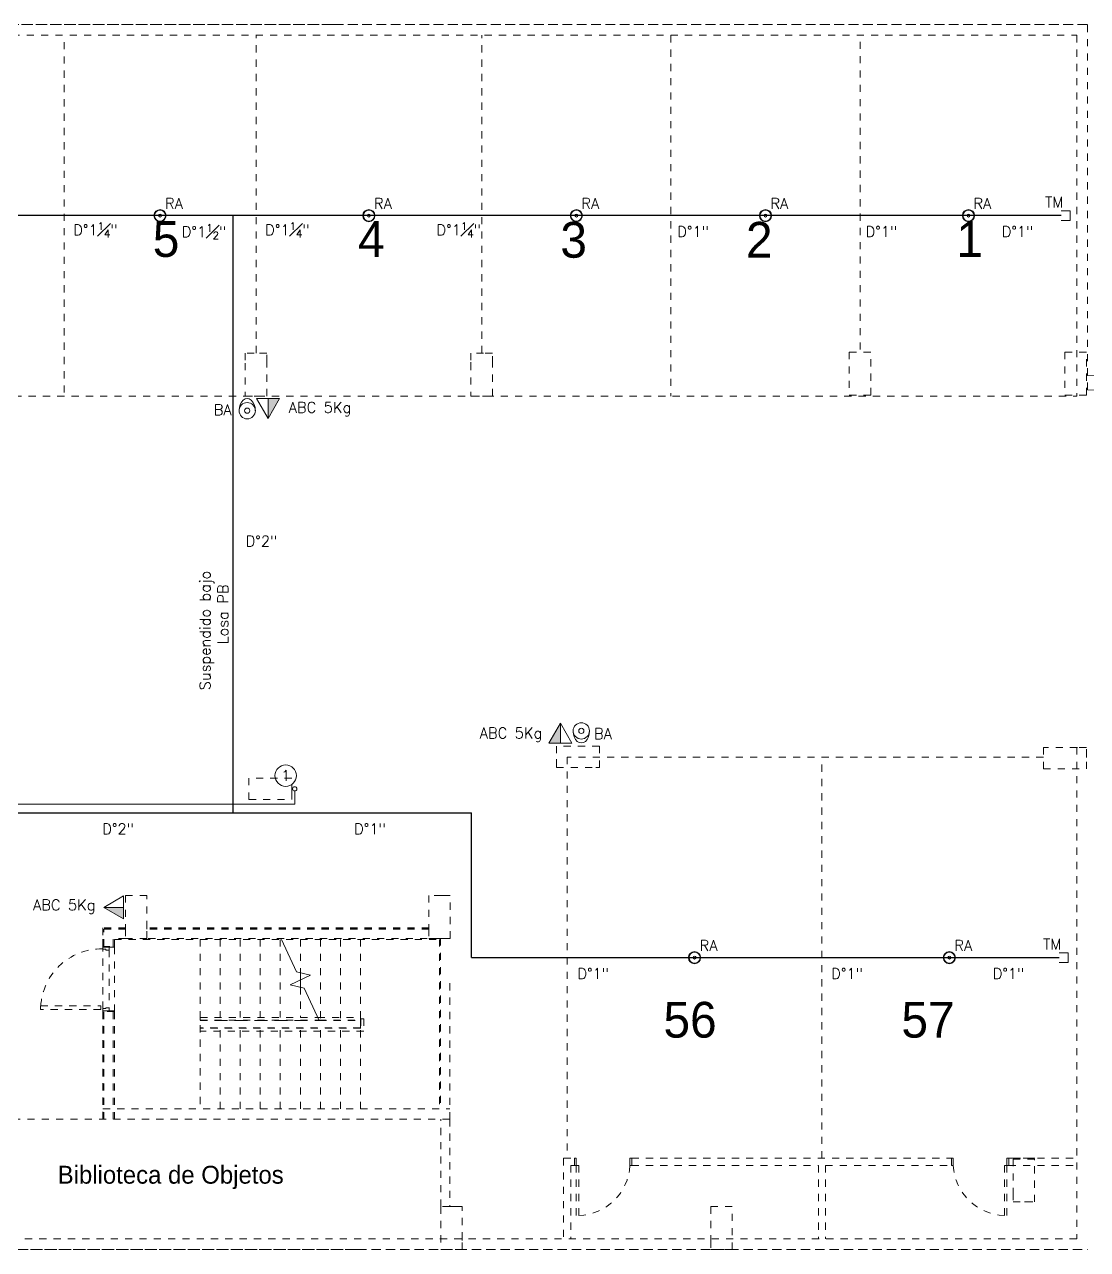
# Model space of a CAD drawing. Header units: millimetres. Extents: x 917 to 1168, y -421 to -23.
# Drawn here: x 1076.79 to 1091.64, y -419.9 to -402.78 of the extents above; entities that cross this region are included whole.
import ezdxf
from ezdxf.enums import TextEntityAlignment as Align

# ---------------------------------------------------------------- set-up
doc = ezdxf.new("R2010")
doc.units = ezdxf.units.MM
doc.header["$LTSCALE"] = 0.1
for name, pattern in [('ACAD_ISO02W100', [15, 12, -3]), ('CONTINUA', [0]), ('HIDDEN', [0.375, 0.25, -0.125]), ('Overhead', [0.003969, 0.002381, -0.001587])]:
    doc.linetypes.add(name, pattern=pattern)
doc.layers.get('0').update_dxf_attribs({"lineweight": 5})
for name, color, linetype, lineweight in [('00-Agua Fria', 5, 'ACAD_ISO02W100', 20), ('00-Texto AF', 7, 'Continuous', 18), ('00_Incendio Rociador', 1, 'Continuous', 18), ('00_Incendio_Bocas Incendio', 1, 'Continuous', 30), ('00_Incendio_Cañeria', 1, 'Continuous', 30), ('00_Incendio_Matafuego', 1, 'Continuous', 20), ('00_Incendio_Textos', 7, 'Continuous', 13), ('CORDON H NUEVO', 251, 'Continuous', 5), ('Incendio - Texto', 11, 'Continuous', 18), ('Lavarropa', 7, 'HIDDEN', 5)]:
    doc.layers.add(name, color=color, linetype=linetype, lineweight=lineweight)
doc.layers.add('Textos', color=7, linetype='Continuous')
doc.styles.add('Instal Sanit', font='techb___.ttf', dxfattribs={"height": 0.15})
doc.styles.add('Pill Gothic 300mg Lt', font='', dxfattribs={"height": 0.186028})
doc.styles.add('Romans', font='romans.shx')
doc.styles.get("Standard").update_dxf_attribs({"font": 'arial.ttf'})
doc.styles.get('Pill Gothic 300mg Lt').set_extended_font_data('Pill Gothic 300mg Lt')

# ---------------------------------------------------------------- blocks, each defined once
blk = doc.blocks.new('SS final')
at = {"color": 8, "lineweight": 18}
for p, q in [((1078.04, -429.28), (970.665, -429.28)), ((1067.502, -429.28), (1054.178, -429.28)), ((1067.502, -429.28), (1078.04, -429.28)), ((1078.04, -434.385), (1078.04, -429.28)), ((1078.04, -434.385), (1078.04, -429.28)), ((970.815, -429.43), (1077.89, -429.43)), ((1063.737, -434.425), (1063.737, -429.43)), ((1066.419, -433.871), (1066.419, -429.43)), ((1069.574, -433.871), (1069.574, -429.43)), ((1072.218, -429.43), (1072.218, -434.472)), ((1074.862, -433.822), (1074.862, -429.43)), ((1077.89, -429.43), (1077.89, -434.472)), ((1066.269, -433.872), (1066.269, -434.013)), ((1066.394, -433.872), (1066.269, -433.872)), ((1066.569, -433.872), (1066.394, -433.872)), ((1066.569, -433.997), (1066.569, -433.872)), ((1069.599, -433.872), (1069.424, -433.872)), ((1069.424, -433.872), (1069.424, -433.997)), ((1069.724, -433.872), (1069.599, -433.872)), ((1069.724, -434.013), (1069.724, -433.872)), ((1075.011, -433.859), (1074.711, -433.859)), ((1074.711, -433.859), (1074.711, -434.459)), ((1075.011, -434.459), (1075.011, -433.859)), ((1078.025, -433.859), (1077.725, -433.859)), ((1077.725, -433.859), (1077.725, -434.459)), ((1078.025, -434.459), (1078.025, -433.859)), ((1066.269, -434.013), (1066.269, -434.472)), ((1066.569, -433.998), (1066.569, -433.997)), ((1066.569, -434.01), (1066.569, -433.998)), ((1066.569, -434.011), (1066.569, -434.01)), ((1066.569, -434.013), (1066.569, -434.011)), ((1066.569, -434.472), (1066.569, -434.013)), ((1069.424, -433.997), (1069.424, -433.998)), ((1069.424, -433.998), (1069.424, -434.01)), ((1069.424, -434.01), (1069.424, -434.011)), ((1069.424, -434.011), (1069.424, -434.013)), ((1069.424, -434.013), (1069.424, -434.472)), ((1069.724, -434.472), (1069.724, -434.013)), ((1009.841, -434.472), (1077.89, -434.472)), ((1066.269, -434.472), (1066.394, -434.472)), ((1066.394, -434.472), (1066.395, -434.472)), ((1066.395, -434.472), (1066.407, -434.472)), ((1066.407, -434.472), (1066.408, -434.472)), ((1066.408, -434.472), (1066.41, -434.472)), ((1066.41, -434.472), (1066.569, -434.472)), ((1069.424, -434.472), (1069.583, -434.472)), ((1069.583, -434.472), (1069.584, -434.472)), ((1069.584, -434.472), (1069.585, -434.472)), ((1069.585, -434.472), (1069.598, -434.472)), ((1069.598, -434.472), (1069.599, -434.472)), ((1069.599, -434.472), (1069.724, -434.472)), ((1074.711, -434.459), (1075.011, -434.459)), ((1077.725, -434.459), (1078.025, -434.459)), ((1071.218, -439.365), (1070.618, -439.365)), ((1070.618, -439.365), (1070.618, -439.549)), ((1071.218, -439.665), (1071.218, -439.365)), ((1077.896, -439.384), (1077.425, -439.384)), ((1077.425, -439.384), (1077.425, -439.684)), ((1077.89, -439.384), (1077.89, -446.25)), ((1077.899, -439.384), (1077.896, -439.384)), ((1077.9, -439.384), (1077.899, -439.384)), ((1078.025, -439.384), (1077.9, -439.384)), ((1078.025, -439.509), (1078.025, -439.384)), ((1070.618, -439.549), (1070.618, -439.551)), ((1070.618, -439.551), (1070.618, -439.552)), ((1070.618, -439.552), (1070.618, -439.564)), ((1070.618, -439.564), (1070.618, -439.565)), ((1070.618, -439.565), (1070.618, -439.665)), ((1077.425, -439.518), (1070.768, -439.518)), ((1070.768, -439.518), (1070.768, -445.124)), ((1074.329, -445.124), (1074.329, -439.518)), ((1078.025, -439.524), (1078.025, -439.509)), ((1078.025, -439.684), (1078.025, -439.524)), ((1066.919, -439.811), (1066.319, -439.811)), ((1066.319, -439.811), (1066.319, -440.111)), ((1066.919, -440.011), (1066.919, -439.811)), ((1070.618, -439.665), (1071.167, -439.665)), ((1071.167, -439.665), (1071.218, -439.665)), ((1077.425, -439.684), (1078.025, -439.684)), ((1066.319, -440.111), (1066.919, -440.111)), ((1066.919, -440.111), (1066.919, -440.011)), ((1064.894, -441.452), (1064.594, -441.452)), ((1064.594, -441.452), (1064.594, -441.905)), ((1064.894, -441.905), (1064.894, -441.452)), ((1069.011, -441.452), (1068.835, -441.452)), ((1068.835, -441.452), (1068.835, -441.905)), ((1069.013, -441.452), (1069.011, -441.452)), ((1069.014, -441.452), (1069.013, -441.452)), ((1069.029, -441.452), (1069.014, -441.452)), ((1069.129, -441.452), (1069.029, -441.452)), ((1069.135, -441.452), (1069.129, -441.452)), ((1069.135, -442.052), (1069.135, -441.452)), ((1064.595, -441.905), (1064.276, -441.905)), ((1064.276, -441.905), (1064.276, -442.164)), ((1064.595, -441.906), (1064.276, -441.906)), ((1064.276, -441.907), (1064.278, -441.907)), ((1064.278, -442.164), (1064.278, -441.905)), ((1064.595, -441.907), (1064.279, -441.907)), ((1064.279, -442.164), (1064.279, -441.907)), ((1064.595, -441.922), (1064.294, -441.922)), ((1064.294, -442.164), (1064.294, -441.922)), ((1064.594, -441.905), (1064.594, -441.906)), ((1064.594, -441.906), (1064.594, -441.907)), ((1064.594, -441.907), (1064.594, -441.922)), ((1064.594, -441.922), (1064.594, -442.052)), ((1064.894, -441.906), (1064.894, -441.905)), ((1064.894, -441.907), (1064.894, -441.906)), ((1064.894, -441.922), (1064.894, -441.907)), ((1064.894, -442.052), (1064.894, -441.922)), ((1068.836, -441.905), (1064.895, -441.905)), ((1068.836, -441.906), (1064.895, -441.906)), ((1068.836, -441.907), (1064.895, -441.907)), ((1068.836, -441.922), (1064.895, -441.922)), ((1068.835, -441.905), (1068.835, -441.906)), ((1068.835, -441.906), (1068.835, -441.907)), ((1068.835, -441.907), (1068.835, -441.922)), ((1068.835, -441.922), (1068.835, -442.052)), ((1064.276, -442.164), (1064.439, -442.164)), ((1064.276, -442.174), (1064.276, -442.164)), ((1064.276, -442.174), (1064.368, -442.174)), ((1064.276, -442.204), (1064.276, -442.174)), ((1064.318, -442.204), (1064.276, -442.204)), ((1064.276, -443.034), (1064.276, -442.204)), ((1064.318, -442.216), (1064.318, -442.204)), ((1064.368, -442.174), (1064.368, -442.216)), ((1064.439, -442.174), (1064.368, -442.174)), ((1064.595, -442.052), (1064.424, -442.052)), ((1064.424, -442.164), (1064.424, -442.052)), ((1064.439, -442.067), (1068.983, -442.067)), ((1064.439, -442.164), (1064.439, -442.067)), ((1064.439, -442.164), (1064.439, -442.174)), ((1064.439, -442.174), (1064.439, -443.064)), ((1064.594, -442.052), (1064.894, -442.052)), ((1069.012, -442.052), (1064.895, -442.052)), ((1065.639, -442.067), (1065.639, -443.156)), ((1065.919, -442.067), (1065.919, -443.156)), ((1066.199, -442.067), (1066.199, -443.156)), ((1066.479, -442.067), (1066.479, -443.156)), ((1066.759, -442.067), (1066.759, -443.156)), ((1067.039, -442.067), (1067.039, -442.534)), ((1067.039, -442.067), (1067.039, -442.534)), ((1067.319, -442.067), (1067.319, -443.201)), ((1067.319, -442.067), (1067.319, -443.201)), ((1067.599, -442.067), (1067.599, -443.201)), ((1067.599, -442.067), (1067.599, -443.201)), ((1067.879, -442.067), (1067.879, -443.201)), ((1067.879, -442.067), (1067.879, -443.201)), ((1068.835, -442.052), (1069.011, -442.052)), ((1068.983, -442.067), (1068.983, -444.435)), ((1068.998, -442.052), (1068.998, -444.435)), ((1069.011, -442.052), (1069.013, -442.052)), ((1069.013, -442.052), (1069.014, -442.052)), ((1069.014, -442.052), (1069.029, -442.052)), ((1069.029, -442.052), (1069.129, -442.052)), ((1069.129, -442.052), (1069.135, -442.052)), ((1064.368, -442.216), (1064.318, -442.216)), ((1064.368, -442.216), (1064.368, -443.022)), ((1067.039, -442.534), (1067.039, -442.634)), ((1067.039, -442.634), (1067.039, -442.735)), ((1067.039, -442.634), (1067.039, -442.735)), ((1069.128, -444.58), (1069.128, -442.581)), ((1067.039, -442.735), (1067.039, -443.156)), ((1063.408, -442.995), (1064.249, -442.995)), ((1063.408, -443.046), (1063.408, -442.995)), ((1064.249, -443.046), (1063.408, -443.046)), ((1064.249, -442.995), (1064.249, -443.046)), ((1064.276, -443.064), (1064.276, -443.034)), ((1064.276, -443.034), (1064.318, -443.034)), ((1064.368, -443.064), (1064.276, -443.064)), ((1064.276, -443.074), (1064.276, -443.064)), ((1064.318, -443.022), (1064.368, -443.022)), ((1064.318, -443.034), (1064.318, -443.022)), ((1064.368, -443.022), (1064.368, -443.064)), ((1064.368, -443.064), (1064.439, -443.064)), ((1064.439, -443.064), (1064.439, -443.074)), ((1064.276, -443.074), (1064.276, -444.58)), ((1064.439, -443.074), (1064.276, -443.074)), ((1064.278, -444.58), (1064.278, -443.074)), ((1064.279, -444.58), (1064.279, -443.074)), ((1064.294, -444.58), (1064.294, -443.074)), ((1064.424, -444.58), (1064.424, -443.074)), ((1064.439, -444.58), (1064.439, -443.074)), ((1065.639, -443.156), (1065.639, -443.196)), ((1065.639, -443.156), (1067.282, -443.156)), ((1065.639, -443.196), (1067.301, -443.196)), ((1065.639, -443.201), (1065.919, -443.201)), ((1065.919, -443.196), (1065.919, -443.201)), ((1065.919, -443.201), (1066.199, -443.201)), ((1066.199, -443.196), (1066.199, -443.201)), ((1066.199, -443.201), (1066.479, -443.201)), ((1066.479, -443.196), (1066.479, -443.201)), ((1066.479, -443.201), (1066.759, -443.201)), ((1066.759, -443.196), (1066.759, -443.201)), ((1066.759, -443.201), (1067.039, -443.201)), ((1067.039, -443.196), (1067.039, -443.201)), ((1067.039, -443.201), (1067.303, -443.201)), ((1067.301, -443.196), (1067.282, -443.156)), ((1067.303, -443.201), (1067.879, -443.201)), ((1067.879, -443.201), (1067.879, -443.301)), ((1067.879, -443.301), (1065.639, -443.301)), ((1065.919, -444.435), (1065.919, -443.301)), ((1065.919, -444.435), (1065.919, -443.301)), ((1066.199, -444.435), (1066.199, -443.301)), ((1066.199, -444.435), (1066.199, -443.301)), ((1066.479, -444.435), (1066.479, -443.301)), ((1066.479, -444.435), (1066.479, -443.301)), ((1066.759, -444.435), (1066.759, -443.301)), ((1066.759, -444.435), (1066.759, -443.301)), ((1067.039, -444.435), (1067.039, -443.301)), ((1067.039, -444.435), (1067.039, -443.301)), ((1067.319, -444.435), (1067.319, -443.301)), ((1067.319, -444.435), (1067.319, -443.301)), ((1067.599, -444.435), (1067.599, -443.301)), ((1067.599, -444.435), (1067.599, -443.301)), ((1067.879, -444.435), (1067.879, -443.301)), ((1067.879, -444.435), (1067.879, -443.301)), ((1062.825, -444.58), (1069.128, -444.58)), ((1064.279, -444.435), (1069.128, -444.435)), ((1069.002, -445.8), (1069.002, -444.58)), ((1069.128, -444.58), (1069.127, -445.8)), ((1070.718, -445.124), (1070.87, -445.124)), ((1070.718, -445.124), (1070.718, -446.25)), ((1070.818, -445.224), (1070.87, -445.224)), ((1070.818, -445.224), (1070.818, -446.25)), ((1070.87, -445.124), (1070.87, -445.224)), ((1070.87, -445.224), (1070.87, -445.124)), ((1070.87, -445.124), (1070.895, -445.124)), ((1070.895, -445.224), (1070.87, -445.224)), ((1070.895, -445.124), (1070.895, -445.224)), ((1070.896, -445.924), (1070.895, -445.224)), ((1070.895, -445.224), (1070.93, -445.224)), ((1070.93, -445.224), (1070.931, -445.924)), ((1071.645, -445.224), (1071.645, -445.124)), ((1071.645, -445.124), (1071.67, -445.124)), ((1071.67, -445.224), (1071.645, -445.224)), ((1071.67, -445.124), (1076.14, -445.124)), ((1071.67, -445.124), (1071.67, -445.224)), ((1071.67, -445.124), (1071.67, -445.224)), ((1071.67, -445.224), (1074.279, -445.224)), ((1074.279, -445.224), (1074.279, -446.25)), ((1074.379, -445.224), (1076.14, -445.224)), ((1074.379, -445.224), (1074.379, -446.25)), ((1076.14, -445.124), (1076.14, -445.224)), ((1076.165, -445.124), (1076.14, -445.124)), ((1076.14, -445.124), (1076.14, -445.224)), ((1076.14, -445.224), (1076.165, -445.224)), ((1076.165, -445.224), (1076.165, -445.124)), ((1076.88, -445.224), (1076.879, -445.924)), ((1076.915, -445.224), (1076.88, -445.224)), ((1076.914, -445.924), (1076.915, -445.224)), ((1076.94, -445.124), (1076.915, -445.124)), ((1076.915, -445.124), (1076.915, -445.224)), ((1076.915, -445.224), (1076.94, -445.224)), ((1076.94, -445.124), (1077.89, -445.124)), ((1076.94, -445.124), (1076.94, -445.224)), ((1076.94, -445.224), (1076.94, -445.124)), ((1076.94, -445.224), (1077.89, -445.224)), ((1077.301, -445.136), (1077.001, -445.136)), ((1077.001, -445.136), (1077.001, -445.595)), ((1077.003, -445.124), (1077.303, -445.124)), ((1077.301, -445.151), (1077.301, -445.136)), ((1077.301, -445.736), (1077.301, -445.151)), ((1077.001, -445.595), (1077.001, -445.596)), ((1077.001, -445.596), (1077.001, -445.597)), ((1077.001, -445.597), (1077.001, -445.61)), ((1077.001, -445.61), (1077.001, -445.611)), ((1077.001, -445.611), (1077.001, -445.736)), ((1069.127, -445.8), (1069.002, -445.8)), ((1069.002, -445.8), (1069.002, -446.4)), ((1069.232, -445.8), (1069.127, -445.8)), ((1069.302, -445.8), (1069.232, -445.8)), ((1069.302, -446.259), (1069.302, -445.8)), ((1073.076, -445.8), (1072.776, -445.8)), ((1072.776, -445.8), (1072.776, -446.259)), ((1073.076, -446.4), (1073.076, -445.8)), ((1077.001, -445.736), (1077.161, -445.736)), ((1077.161, -445.736), (1077.176, -445.736)), ((1077.176, -445.736), (1077.301, -445.736)), ((1077.89, -446.25), (970.815, -446.25)), ((1069.302, -446.261), (1069.302, -446.259)), ((1069.302, -446.262), (1069.302, -446.261)), ((1069.302, -446.274), (1069.302, -446.262)), ((1069.302, -446.275), (1069.302, -446.274)), ((1069.302, -446.4), (1069.302, -446.275)), ((1072.776, -446.259), (1072.776, -446.261)), ((1072.776, -446.261), (1072.776, -446.262)), ((1072.776, -446.262), (1072.776, -446.274)), ((1072.776, -446.274), (1072.776, -446.275)), ((1072.776, -446.275), (1072.776, -446.4)), ((970.665, -446.4), (1078.04, -446.4)), ((1067.835, -446.4), (1059.37, -446.4)), ((1067.835, -446.4), (1078.04, -446.4)), ((1069.002, -446.4), (1069.274, -446.4)), ((1069.274, -446.4), (1069.302, -446.4)), ((1072.776, -446.4), (1073.076, -446.4))]:
    blk.add_line(p, q, dxfattribs=at)
at = {"color": 8, "linetype": 'Overhead', "lineweight": 18}
for p, q in [((1065.639, -442.067), (1065.639, -444.435)), ((1065.919, -442.067), (1065.919, -443.156)), ((1066.199, -442.067), (1066.199, -443.156)), ((1066.479, -442.067), (1066.479, -443.156)), ((1066.759, -442.067), (1066.759, -443.156)), ((1067.039, -442.534), (1067.039, -442.634)), ((1067.039, -442.735), (1067.039, -443.156)), ((1065.919, -443.196), (1065.919, -443.201)), ((1066.199, -443.196), (1066.199, -443.201)), ((1066.479, -443.196), (1066.479, -443.201)), ((1066.759, -443.196), (1066.759, -443.201)), ((1067.039, -443.196), (1067.039, -443.201)), ((1067.282, -443.156), (1067.879, -443.156)), ((1067.301, -443.196), (1067.879, -443.196)), ((1067.879, -443.156), (1067.879, -443.196)), ((1067.924, -443.176), (1067.884, -443.176)), ((1067.884, -443.176), (1067.884, -443.307)), ((1067.924, -443.176), (1067.924, -443.347)), ((1065.639, -443.347), (1065.639, -443.307)), ((1067.884, -443.307), (1065.639, -443.307)), ((1067.924, -443.347), (1065.639, -443.347))]:
    blk.add_line(p, q, dxfattribs=at)
at = {"color": 8, "linetype": 'Continuous', "lineweight": 18}
for p, q in [((1066.986, -442.521), (1066.774, -442.067)), ((1067.18, -442.568), (1066.986, -442.521)), ((1066.897, -442.7), (1067.18, -442.568)), ((1067.092, -442.748), (1066.897, -442.7)), ((1067.303, -443.201), (1067.092, -442.748))]:
    blk.add_line(p, q, dxfattribs=at)
at = {"color": 8, "lineweight": 18}
blk.add_arc((1064.26, -443.049), 0.851, 88.8894, 179.7914, dxfattribs=at)
at = {"color": 8, "linetype": 'HIDDEN', "lineweight": 18}
for centre, start, end in [((1070.908, -445.187), 271.7627, 357.1291), ((1076.902, -445.187), 182.8709, 268.2373)]:
    blk.add_arc(centre, 0.738, start, end, dxfattribs=at)
at = {"layer": 'CORDON H NUEVO', "color": 8, "lineweight": 5}
for centre, radius, start, end in [((1077.433, -448.851), 14.679, 19.842, 87.6306), ((1077.416, -448.893), 14.521, 20.2421, 87.5364)]:
    blk.add_arc(centre, radius, start, end, dxfattribs=at)
at = {"color": 8, "style": 'Pill Gothic 300mg Lt'}
for s, p in [('5', (1064.976, -432.528)), ('4', (1067.845, -432.528)), ('3', (1070.673, -432.539)), ('2', (1073.267, -432.539)), ('1', (1076.209, -432.528)), ('56', (1072.114, -443.439)), ('57', (1075.44, -443.439))]:
    blk.add_text(s, height=0.5, dxfattribs=at).set_placement(p)
at = {"color": 8, "lineweight": 18, "style": 'Pill Gothic 300mg Lt'}
blk.add_text('Biblioteca de Objetos', height=0.25, dxfattribs=at).set_placement((1063.647, -445.48))
blk = doc.blocks.new('rociadores')
at = {"layer": '00_Incendio_Bocas Incendio', "lineweight": 5}
for radius in [0.085, 0.0776, 0.02]:
    blk.add_circle((0, 0), radius, dxfattribs=at)

msp = doc.modelspace()

# ---------------------------------------------------------------- hatches: boundary and pattern name
at = {"layer": '00_Incendio_Matafuego'}
for points in [[(1080.192, -408.007), (1080.352, -408.007), (1080.192, -408.284)], [(1084.278, -412.821), (1084.118, -412.821), (1084.278, -412.544)], [(1078.171, -415.118), (1078.171, -415.278), (1077.894, -415.118)]]:
    msp.add_hatch(color=256, dxfattribs=at).paths.add_polyline_path(points)

# ---------------------------------------------------------------- linework, layer by layer
at = {"layer": '00-Agua Fria', "linetype": 'Continuous', "lineweight": 20}
msp.add_lwpolyline([(1080.565, -413.488), (1080.565, -413.676), (1073.139, -413.676)], dxfattribs=at)
at = {"layer": '00-Agua Fria', "linetype": 'CONTINUA', "lineweight": 20}
for centre, radius in [((1080.438, -413.276), 0.15), ((1080.565, -413.461), 0.03)]:
    msp.add_circle(centre, radius, dxfattribs=at)
at = {"layer": '00_Incendio_Bocas Incendio', "lineweight": 5}
for centre, radius in [((1079.9, -408.176), 0.114), ((1079.9, -408.176), 0.0366), ((1084.57, -412.651), 0.114), ((1084.57, -412.651), 0.0366)]:
    msp.add_circle(centre, radius, dxfattribs=at)
at = {"layer": '00_Incendio_Bocas Incendio', "lineweight": 5, "extrusion": (0, 0, -1)}
for centre, major_axis in [((1079.9, -408.176), (0, 0.169)), ((1084.57, -412.651), (0, -0.169))]:
    msp.add_ellipse(centre, major_axis=major_axis, ratio=0.671043, start_param=4.712389, end_param=7.853982, dxfattribs=at)
at = {"layer": '00_Incendio_Cañeria', "lineweight": 18}
for p, q in [((1091.275, -405.383), (1091.404, -405.383)), ((1091.404, -405.517), (1091.404, -405.383)), ((1091.275, -405.517), (1091.404, -405.517)), ((1091.247, -415.753), (1091.376, -415.753)), ((1091.376, -415.887), (1091.376, -415.753)), ((1091.247, -415.887), (1091.376, -415.887))]:
    msp.add_line(p, q, dxfattribs=at)
at = {"layer": '00_Incendio_Cañeria', "lineweight": 30}
for points in [[(1091.277, -405.45), (1067.719, -405.45)], [(1079.701, -405.45), (1079.701, -413.798)], [(1075.535, -413.798), (1079.701, -413.798)], [(1079.701, -413.798), (1083.036, -413.798)], [(1083.036, -415.82), (1083.036, -413.798)], [(1083.036, -415.82), (1091.248, -415.82)]]:
    msp.add_lwpolyline(points, dxfattribs=at)
at = {"layer": '00_Incendio_Matafuego'}
for points in [[(1080.192, -408.284), (1080.032, -408.007), (1080.352, -408.007)], [(1084.278, -412.544), (1084.438, -412.821), (1084.118, -412.821)], [(1077.894, -415.118), (1078.171, -414.958), (1078.171, -415.278)]]:
    msp.add_lwpolyline(points, close=True, dxfattribs=at)
for points in [[(1080.192, -408.284), (1080.192, -408.007)], [(1084.278, -412.544), (1084.278, -412.821)], [(1077.894, -415.118), (1078.171, -415.118)]]:
    msp.add_lwpolyline(points, dxfattribs=at)

# ---------------------------------------------------------------- block references
at = {"layer": '00_Incendio Rociador', "color": 6, "lineweight": 5}
for p in [(1078.682, -405.45), (1081.601, -405.45), (1084.501, -405.45), (1087.144, -405.45), (1089.981, -405.45), (1086.153, -415.82), (1089.714, -415.82)]:
    msp.add_blockref('rociadores', p, dxfattribs=at)
at = {"layer": 'Lavarropa', "color": 3, "linetype": 'CONTINUA', "lineweight": 13}
msp.add_blockref('SS final', (13.604, 26.501), dxfattribs=at)

# ---------------------------------------------------------------- texts
at = {"layer": '00-Texto AF', "style": 'Romans'}
msp.add_text('1', height=0.15, rotation=360, dxfattribs=at).set_placement((1080.438, -413.276), align=Align.MIDDLE_CENTER)
at = {"layer": '00_Incendio_Textos', "lineweight": 18, "char_height": 0.15}
for s, insert, attachment_point in [('\\A1;{\\Fromans|c0;D°1\\H0.7x;\\S1#4;\\H1.42857x;"}', (1077.468, -405.544), 1), ('\\A1;{\\Fromans|c0;D°1\\H0.7x;\\S1#2;\\H1.42857x;"}', (1079.609, -405.57), 3), ('\\A1;{\\Fromans|c0;D°1\\H0.7x;\\S1#4;\\H1.42857x;"}', (1080.151, -405.544), 1), ('\\A1;{\\Fromans|c0;D°1\\H0.7x;\\S1#4;\\H1.42857x;"}', (1082.545, -405.544), 1), ('\\A1;{\\Fromans|c0;D°2\\H1x;"}', (1080.322, -409.924), 3)]:
    msp.add_mtext_dynamic_manual_height_columns(s, width=0.9745, gutter_width=12.5, heights=[0], dxfattribs=dict(at, insert=insert, attachment_point=attachment_point))
at = {"layer": '00_Incendio_Textos', "color": 7, "char_height": 0.15, "width": 1.47222, "attachment_point": 2, "style": 'Instal Sanit'}
for insert in [(1080.842, -408.055), (1083.512, -412.606), (1077.268, -415.008)]:
    msp.add_mtext('\\pi-0.45,l0.6,t0.6;{\\Fromans|c0;ABC 5Kg}', dxfattribs=dict(at, insert=insert))
at = {"layer": 'Incendio - Texto', "color": 7, "style": 'Romans'}
for s, p in [('RA', (1078.877, -405.28)), ('RA', (1081.796, -405.28)), ('RA', (1084.696, -405.28)), ('RA', (1087.339, -405.281)), ('RA', (1090.176, -405.28)), ('D°1"', (1086.132, -405.673)), ('D°1"', (1088.764, -405.673)), ('D°1"', (1090.668, -405.673)), ('BA', (1079.558, -408.163)), ('BA', (1084.873, -412.69)), ('D°2"', (1078.096, -414.021)), ('D°1"', (1081.616, -414.021)), ('RA', (1086.348, -415.651)), ('RA', (1089.909, -415.651)), ('D°1"', (1084.737, -416.043)), ('D°1"', (1088.284, -416.043)), ('D°1"', (1090.542, -416.043))]:
    msp.add_text(s, height=0.15, dxfattribs=at).set_placement(p, align=Align.MIDDLE_CENTER)
at = {"layer": 'Textos', "color": 7, "style": 'Romans'}
for p in [(1091.052, -405.338), (1091.024, -415.708)]:
    msp.add_text('TM', height=0.15, dxfattribs=at).set_placement(p)
at = {"layer": 'Textos', "color": 7, "insert": (1079.236, -411.323), "char_height": 0.15, "width": 2.19644, "attachment_point": 2, "rotation": 90, "style": 'Instal Sanit'}
msp.add_mtext('\\pi-0.45,l0.6,t0.6;{\\Fromans|c0;Suspendido bajo Losa PB}', dxfattribs=at)

doc.saveas('drawing.dxf')
